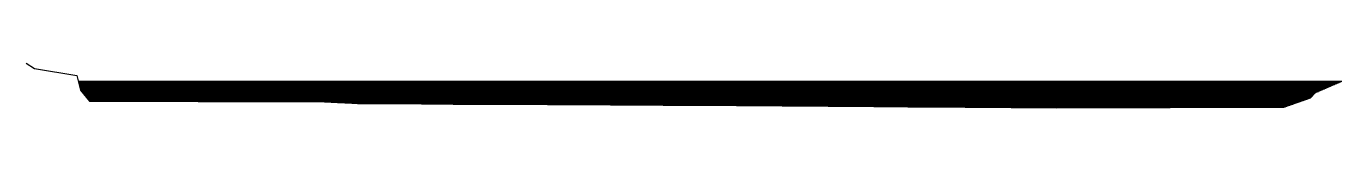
# Model space of a CAD drawing. Header units: inches. Extents: x 0 to 248, y 0 to 8.
import ezdxf

# ---------------------------------------------------------------- set-up
doc = ezdxf.new("R2010")
doc.units = ezdxf.units.IN
doc.header["$MEASUREMENT"] = 0
doc.layers.add('Contour', color=7, linetype='Continuous')
doc.layers.add('WSZ', color=80, linetype='Continuous')

msp = doc.modelspace()

# ---------------------------------------------------------------- linework, layer by layer
at = {"layer": 'Contour'}
msp.add_lwpolyline([(0, 8.41), (1.57, 7.44), (9.54, 6.12), (10.23, 3.33), (11.94, 1.26), (56.35, 1.13), (62.77, 0.79), (134.16, 0.43), (194.61, 0), (237.52, 0.11), (242.55, 1.88), (243.48, 2.86), (248.44, 5)], dxfattribs=at)
at = {"layer": 'WSZ'}
for p, q in [((9.82, 5), (248.44, 5)), ((9.84, 4.9), (248.21, 4.9)), ((9.87, 4.8), (247.97, 4.8)), ((9.89, 4.7), (247.74, 4.7)), ((9.92, 4.6), (247.51, 4.6)), ((9.94, 4.5), (247.28, 4.5)), ((9.97, 4.4), (247.05, 4.4)), ((9.99, 4.3), (246.82, 4.3)), ((10.01, 4.2), (246.58, 4.2)), ((10.04, 4.1), (246.35, 4.1)), ((10.06, 4), (246.12, 4)), ((10.09, 3.9), (245.89, 3.9)), ((10.11, 3.8), (245.66, 3.8)), ((10.14, 3.7), (245.43, 3.7)), ((10.16, 3.6), (245.19, 3.6)), ((10.19, 3.5), (244.96, 3.5)), ((10.21, 3.4), (244.73, 3.4)), ((10.25, 3.3), (244.5, 3.3)), ((10.34, 3.2), (244.27, 3.2)), ((10.42, 3.1), (244.04, 3.1)), ((10.5, 3), (243.8, 3)), ((10.59, 2.9), (243.57, 2.9)), ((10.67, 2.8), (243.42, 2.8)), ((10.75, 2.7), (243.33, 2.7)), ((10.83, 2.6), (243.23, 2.6)), ((10.92, 2.5), (243.14, 2.5)), ((11, 2.4), (243.04, 2.4)), ((11.08, 2.3), (242.95, 2.3)), ((11.16, 2.2), (242.85, 2.2)), ((11.25, 2.1), (242.76, 2.1)), ((11.33, 2), (242.66, 2)), ((11.41, 1.9), (242.57, 1.9)), ((11.49, 1.8), (242.32, 1.8)), ((11.58, 1.7), (242.04, 1.7)), ((11.66, 1.6), (241.75, 1.6)), ((11.74, 1.5), (241.47, 1.5)), ((11.82, 1.4), (241.19, 1.4)), ((11.91, 1.3), (240.9, 1.3)), ((32.44, 1.2), (240.62, 1.2)), ((56.92, 1.1), (240.33, 1.1)), ((58.8, 1), (240.05, 1)), ((60.69, 0.9), (239.77, 0.9)), ((62.58, 0.8), (239.48, 0.8)), ((80.62, 0.7), (239.2, 0.7)), ((100.45, 0.6), (238.91, 0.6)), ((120.28, 0.5), (238.63, 0.5)), ((138.38, 0.4), (238.34, 0.4)), ((152.44, 0.3), (238.06, 0.3)), ((166.49, 0.2), (237.78, 0.2)), ((180.55, 0.1), (233.62, 0.1))]:
    msp.add_line(p, q, dxfattribs=at)

doc.saveas('drawing.dxf')
